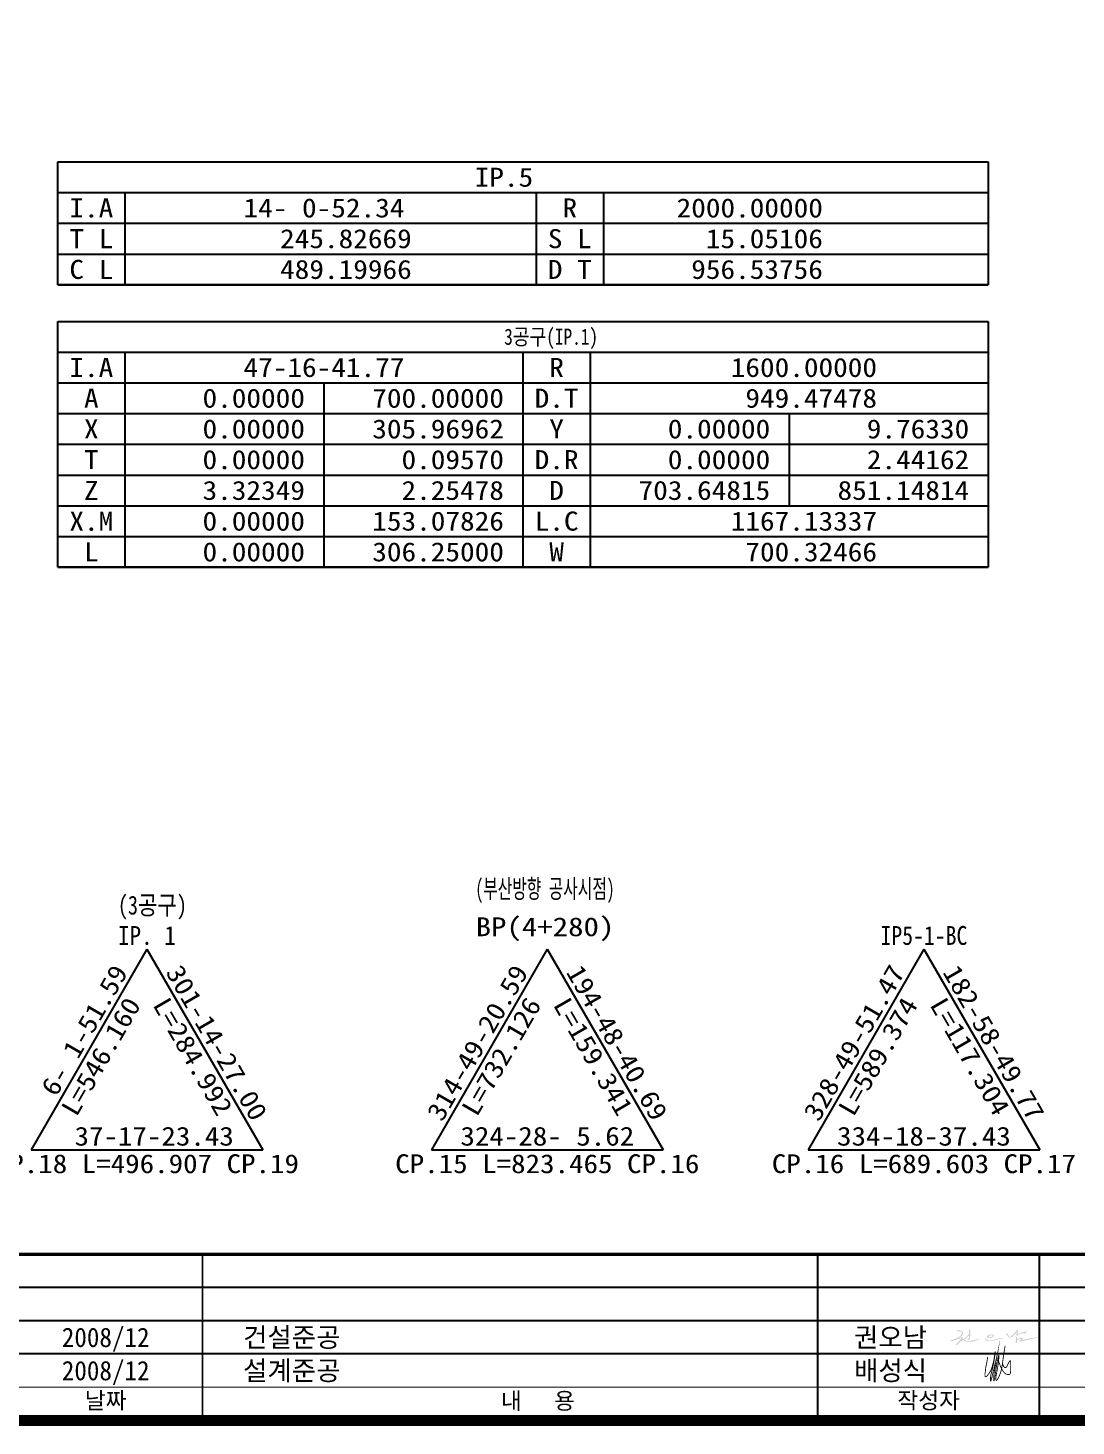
# Model space of a CAD drawing. Header units: millimetres. Extents: x 5421 to 6262, y 922 to 1516.
# Drawn here: x 5749.3 to 5938.4, y 940.7 to 1192.9 of the extents above; entities that cross this region are included whole.
import ezdxf
from ezdxf.enums import TextEntityAlignment as Align

# ---------------------------------------------------------------- set-up
doc = ezdxf.new("R2010")
doc.units = ezdxf.units.MM
for name, color, linetype in [('CA-ALGN-IPLN', 1, 'Continuous'), ('CA-ALGN-TEXT', 3, 'Continuous'), ('CA-TABL-LIN1', 4, 'Continuous'), ('CA-TABL-LIN2', 1, 'Continuous'), ('CA-TABL-TEX1', 6, 'Continuous'), ('CA-TABL-TEX2', 3, 'Continuous'), ('CA-TEXT', 3, 'Continuous'), ('CX-BORD', 3, 'Continuous'), ('CX-BORD-LIN1', 4, 'Continuous'), ('CX-BORD-LIN2', 3, 'Continuous'), ('CX-BORD-TEX2', 7, 'Continuous'), ('CX-BORD-TEX3', 6, 'Continuous')]:
    doc.layers.add(name, color=color, linetype=linetype)
doc.styles.add('RP2', font='DotumChe.ttf')
doc.styles.add('SEKO', font='DotumChe.ttf')
doc.styles.add('TB_TEXT', font='DotumChe.ttf')
doc.styles.add('TB_WBTXT', font='H2GTRE.TTF')
doc.styles.add('TB_WMTXT', font='DotumChe.ttf')

# ---------------------------------------------------------------- blocks, each defined once
blk = doc.blocks.new('CXBLKA1-KHCA')
at = {"layer": 'CX-BORD-TEX3'}
h = blk.add_hatch(color=256, dxfattribs=at)
h.paths.add_polyline_path([(481.9304143462973, 15.08593314524701), (481.6814522761285, 15.10255498501148), (481.7485710494757, 14.96001233352525), (481.715011695484, 14.16345051067444), (481.6562828096573, 14.07540944844335), (481.8744186432863, 13.97059869987578), (481.970901859547, 14.1382959310182), (481.9373424401916, 14.51561469273011), (482.1261138962709, 14.54915413227174), (482.5707754510497, 14.75039080295578), (482.751157084972, 14.72523622329957), (482.512046565223, 14.47369035986876), (482.3400548188214, 14.39403419095741), (482.3526396174206, 14.28083854907011), (482.7679367292861, 14.29341583889822), (484.638871384311, 14.73362108318498), (486.142114677597, 15.00208454639296), (486.020461994865, 15.03562398593458), (484.5480448073916, 14.87631161467756), (482.9623648247068, 14.53253229250727), (482.8239324322971, 14.45706855353863), (482.7316441924785, 14.49899285296566), (482.9875343565416, 14.68345980387889), (483.016898799455, 14.84277217513593), (482.7526188132348, 14.89308133444836), (482.4715591173369, 14.88050404462025), (481.9723635878099, 14.64572793439457), (481.9304143462973, 14.68345980387889)])
h.paths.add_polyline_path([(480.1819056264905, 15.71174835961437), (480.2436726821236, 15.63389486904409), (480.4421925447156, 15.21877673395167), (480.5826835666309, 15.0875261569546), (480.7323370095527, 15.07836913140184), (481.2484886653645, 15.50874896460408), (481.8348858974977, 16.13753087323408), (481.8729293969088, 16.19041842059308), (481.8584012703579, 16.40029097605236), (482.1124066069746, 16.34435909993497), (482.0200210406173, 15.58914122354933), (482.1076688504272, 15.56073177920885), (482.6430312877441, 15.81878429605055), (483.495820995286, 16.04605988420859), (483.7311104842796, 16.03166794655213), (483.6695201720717, 15.88962069141547), (483.4302652639253, 15.7570432399142), (482.7527712413665, 15.7215314428472), (482.0894903577227, 15.43506948166506), (481.9947359457737, 15.31669676905117), (481.8028582762835, 15.32853405702973), (481.8431289128005, 15.52976765175616), (481.8691863450388, 15.9203975866648), (481.5659722790927, 15.567646899732), (481.2247601415019, 15.22877085462518), (480.7586047167909, 14.94091080383289), (480.4857332614212, 14.96363658059932), (480.1067450926503, 15.44466586764365), (479.943780202956, 15.61132168652341), (479.9902311727214, 15.70430912265904)])
h.paths.add_polyline_path([(476.2971857959414, 14.77608838943615), (476.2826139410801, 14.77608838943615), (476.3608786620565, 14.72631310937793), (476.4177985423204, 14.65876090059768), (476.609902958461, 14.44899359638414), (477.0118993431996, 14.40988443343798), (477.6664775086886, 14.5414334117592), (479.0396686886228, 14.86497286587485), (479.5021423726076, 14.93608041359147), (479.6195395521178, 14.90763740119168), (479.1855257429012, 14.78675453998251), (477.9653066513012, 14.49165813170098), (477.1613139471877, 14.31744458462861), (476.6241329612088, 14.30677843408223), (476.2541540009482, 14.52365651647146), (476.1901191519922, 14.71209158646087), (476.207906639086, 14.82230833055799)])
h.paths.add_polyline_path([(476.8769095257638, 15.45580581596756), (476.7381674401775, 15.36336596715819), (476.5282755369431, 15.13582176765692), (476.5709654144591, 14.94027595292613), (476.8235471952096, 14.83716995357038), (477.2789059105025, 14.87627911651653), (477.7911845060591, 15.22470621066129), (477.7698395346194, 15.39891975773365), (477.6204249306313, 15.45580581596756), (477.1223763378222, 15.47713808362598), (477.0298816140981, 15.55180103714762)])
h.paths.add_polyline_path([(476.9267144373356, 15.28514764126588), (476.8875820441656, 15.22115083829059), (476.7559548619077, 15.02204965118912), (476.8306621639018, 14.94383132529681), (477.1899686711243, 15.0007173835307), (477.5777350531151, 15.23892773357833), (477.602637508901, 15.32781221001703), (477.1152613691302, 15.34558907187045)], flags=16)
h.paths.add_polyline_path([(471.5430908744315, 16.27029826511883), (471.1010370041781, 16.24005234033773), (471.0916267240486, 16.18832653536644), (471.1298824593703, 16.10615543675173), (471.5896546619304, 16.11586319245704), (472.0008593529878, 15.88449557762534), (471.9846702042748, 15.61429704027546), (471.7225866342248, 15.26786610889338), (471.0803006340821, 14.84545133422909), (470.1106559388622, 14.48101508427114), (469.857885322403, 14.47687374197251), (469.9656235782961, 14.33606883937395), (470.1852440174804, 14.32364487934669), (471.2626269685936, 14.67979847814169), (471.8966254407584, 14.85373398539203), (471.8386124834593, 14.67151586041306), (470.8772553815807, 13.69416402621457), (470.8772553815807, 13.60719630602374), (471.0595817160922, 13.59477234599646), (471.7681682015117, 14.32778618821101), (471.9919323720031, 14.31536222818375), (472.0789517752699, 14.48101508427114), (472.2198403391652, 14.50586300432567), (472.4187417949958, 14.33606883937395), (472.8465798464226, 14.23615347736984), (473.8465147305376, 14.22521179457559), (475.1610993854781, 14.58268039869048), (475.1683981568743, 14.63374162964272), (474.8253548554288, 14.62279994684847), (473.7998741406994, 14.40761327337658), (472.9313175339001, 14.33102142694821), (472.3766091429611, 14.53891360064484), (472.4605452754734, 14.67386117780072), (472.8546802381479, 14.89634228417923), (473.2999066659601, 15.34495174682384), (473.2962572802618, 15.11882339055773), (473.2086717620514, 14.71398072595872), (472.9349669195984, 14.52067745150965), (473.1721777743425, 14.48055790335165), (473.4020897923268, 14.70668625961778), (473.4969741472973, 15.29753773232492), (473.5240607308792, 16.32449172366211), (473.3785396459819, 16.40522765400354), (473.2434109960627, 16.3894720306543), (473.2749410034832, 15.6129433848793), (473.2591759997728, 15.55667318685725), (472.8550569944733, 15.10641791971054), (472.3001717947452, 14.73191265619773), (472.1740615042533, 14.72471063575721), (472.0983953168853, 14.63828635703668), (472.0515543873286, 14.69230154377488), (472.1452363118057, 14.86875111143619), (472.1272205746965, 15.00919057689492), (471.8677937119416, 15.01639263076976), (471.2084171323981, 14.78232683271566), (471.8029369799121, 15.13522600147261), (472.1920772413625, 15.56014544150336), (472.195261172204, 15.87778795050474), (471.9718657836676, 16.07224260270165)])
at = {"layer": 'CX-BORD-LIN1', "const_width": 2}
blk.add_lwpolyline([(796, -2.273736754432321e-12), (0, 0), (0, 553.9999999999997), (795.9999999999998, 553.9999999999997)], close=True, dxfattribs=at)
at = {"layer": 'CX-BORD-LIN1'}
for points, const_width in [([(796, 30.00000000000098), (0, 29.99999999999869)], 0.6), ([(335, 3.77567335035911e-13), (335, 29.99999999999958)], 0.3), ([(566, 6.000000000000252), (270, 5.9999999999993)], 0.2)]:
    blk.add_lwpolyline(points, dxfattribs=dict(at, const_width=const_width))
for points in [[(446, 3.907985046680551e-13), (446, 29.99999999999992)], [(486, 3.020479916529539e-13), (486, 30.00000000000005)]]:
    blk.add_lwpolyline(points, dxfattribs=at)
at = {"layer": 'CX-BORD-LIN2'}
for points in [[(566, 24.00000000000025), (270, 23.9999999999993)], [(566, 18.00000000000136), (270, 18.00000000000041)], [(566, 12.00000000000136), (270, 12.00000000000041)]]:
    blk.add_lwpolyline(points, dxfattribs=at)
at = {"layer": 'CX-BORD-TEX3', "const_width": 0.15}
for points in [[(476.6461998415593, 11.4774332657002), (476.5858257119594, 11.08808961318977), (476.5307015066478, 10.75537115161245), (476.4808272256791, 10.47293760726137), (476.4362028690098, 10.23444870652787), (476.3968284366615, 10.03356417569415), (476.3627039286125, 9.863943741151559), (476.3338293448737, 9.719247129182293), (476.3102046854669, 9.5931340661013), (476.2916841191377, 9.480084141596706), (476.2775384897227, 9.377856398347319), (476.2668928098697, 9.285029742339646), (476.2588720921608, 9.20018307956019), (476.2526013492329, 9.121895316028201), (476.2472055936792, 9.048745357708356), (476.2418098381472, 8.979312110608987), (476.2355390952193, 8.912174480716601), (476.2277371243595, 8.84616644208694), (476.2186226724275, 8.781142241118175), (476.2086332331105, 8.717211192223147), (476.1982063000955, 8.654482609869262), (476.1877793670915, 8.593065808513018), (476.1777899277636, 8.533070102578165), (476.1686754758316, 8.474604806543027), (476.1608735049826, 8.417779234820443), (476.1547668221915, 8.36270270189965), (476.150519487584, 8.309484522182572), (476.1482408745956, 8.258234010147532), (476.1480403566507, 8.209060480251026), (476.1500273071738, 8.162073246916805), (476.1543110995894, 8.11738162459045), (476.1610011073112, 8.075094927739372), (476.1702067037745, 8.035322470809149), (476.182037262382, 7.998319321934503), (476.19660215658, 7.964923564126764), (476.2140107597711, 7.936119034053661), (476.2343724453799, 7.912889568437492), (476.2577965868527, 7.896219003945987), (476.284392557603, 7.887091177279615), (476.3142697310445, 7.886489925138847), (476.3475374805907, 7.895399084213238), (476.3842687221527, 7.914529203157542), (476.4243905414019, 7.943497678552774), (476.4677935665291, 7.981648618977886), (476.5143684256595, 8.028326132957261), (476.5640057469841, 8.082874329058939), (476.6165961586498, 8.144637315850957), (476.6720302888148, 8.2129592018577), (476.7301987656151, 8.287184095647206), (476.7908463852232, 8.366674325327438), (476.8531346156719, 8.450865097209714), (476.9160790929868, 8.539209837134365), (476.9786954532042, 8.631161970985374), (477.0399993323385, 8.726174924592158), (477.0990063664262, 8.823702123827786), (477.1547321914818, 8.923196994543503), (477.2061924435525, 9.02411296259055), (477.2527126510699, 9.126085645388628), (477.2948579121453, 9.229479426456635), (477.3335032173613, 9.334840880936497), (477.3695235572573, 9.442716583882827), (477.4037939223613, 9.55365311040481), (477.4371893032671, 9.668197035600713), (477.4705846905031, 9.786894934546979), (477.5048550745973, 9.910293382363704), (477.5406202404279, 10.0387567622642), (477.5774791499875, 10.17192069007473), (477.6147755595644, 10.30923858974751), (477.6518532254572, 10.45016388523476), (477.6880559039541, 10.59415000049961), (477.7227273513868, 10.74065035947245), (477.7552113240104, 10.88911838611642), (477.7848515781566, 11.03900750439465), (477.8111923888114, 11.18957072764209), (477.83458010596, 11.33925942674654), (477.8555615983182, 11.48632456196759), (477.8746837345693, 11.62901709356487), (477.8924933834073, 11.76558798183072), (477.9095374135372, 11.89428818703567), (477.9263626936422, 12.0133686694175), (477.943516092449, 12.12108038927948), (477.9613075026259, 12.21563786840164), (477.9790989127919, 12.29510987473299), (477.9960153355946, 12.35752873772111), (478.0111817836164, 12.40092678686818), (478.0237232694831, 12.42333635161089), (478.0327648057987, 12.42278976145138), (478.0374314051892, 12.39731934583727), (478.0368480802586, 12.3449574342489), (478.0303950480279, 12.26464731480559), (478.0184733430556, 12.15897611020449), (478.0017392042951, 12.03144190183633), (477.980848870689, 11.88554277106999), (477.9564585812345, 11.72477679924162), (477.9292245748525, 11.55264206772011), (477.8998030905182, 11.37263665790709), (477.8688503671742, 11.18825865113871), (477.8369315000614, 11.002587087682), (477.8042470094929, 10.81702484345118), (477.7709062720583, 10.63255575319312), (477.7370186643252, 10.450163651742), (477.702693562916, 10.27083237386654), (477.6680403444093, 10.09554575433543), (477.6331683853618, 9.92528762796104), (477.5981870623959, 9.761041829533895), (477.5632239802085, 9.603610002145103), (477.5284796559476, 9.453065022088083), (477.494172834869, 9.309297573956826), (477.460522262239, 9.172198342345325), (477.4277466833132, 9.04165801189123), (477.3960648433908, 8.917567267166703), (477.3656954876947, 8.799816792776653), (477.336857361513, 8.688297273315072), (477.3097509814702, 8.582844736011282), (477.2845039496001, 8.483076578526777), (477.26122563936, 8.388555541212952), (477.2400254241634, 8.298844364344802), (477.2210126774348, 8.213505788230066), (477.2042967725879, 8.132102553165566), (477.189987083058, 8.054197399469956), (477.1781929822478, 7.979353067440059), (477.1689509279872, 7.907186954781025), (477.1620057156083, 7.837535088689435), (477.1570292248484, 7.770288153781109), (477.153693335456, 7.705336834650041), (477.1516699271137, 7.642571815901135), (477.150630879592, 7.581883782117472), (477.1502480726062, 7.523163417925787), (477.150193385894, 7.466301407898243), (477.1502298437022, 7.411315970821704), (477.1504850483593, 7.358735462058064), (477.1511777467144, 7.309215771162087), (477.1525266855947, 7.263412787666709), (477.1547506118709, 7.221982401126695), (477.1580682723702, 7.18558050107498), (477.1626984139416, 7.154862977055416), (477.1688597834777, 7.130485718622765), (477.1767711277512, 7.113341464854273), (477.1866511936546, 7.105270353069898), (477.1987187280151, 7.108349370188478), (477.2131924776818, 7.124655503063366), (477.2302911895144, 7.156265738580657), (477.2502336103512, 7.205257063615534), (477.2732384870301, 7.27370646505409), (477.2995245663892, 7.36369092980425), (477.3291647643505, 7.476230732358488), (477.3616486728874, 7.608119297820338), (477.3963200530575, 7.755093338932454), (477.4325226658962, 7.912889568437492), (477.46960027245, 8.077244699089022), (477.5068966337763, 8.243895443596955), (477.5437555108779, 8.408578514714861), (477.5795206648449, 8.567030625218138), (477.6137181449462, 8.716081638460707), (477.6466031534487, 8.85693402052533), (477.6786131809072, 8.991883388149688), (477.7101857178327, 9.123225358049638), (477.7417582547691, 9.25325554698469), (477.7737682822167, 9.384269571627044), (477.806653290741, 9.518563048768954), (477.8408507708205, 9.658431595093532), (477.8766523825957, 9.80546027931672), (477.9137664643654, 9.95839197798017), (477.9517555240359, 10.11525901961471), (477.9901820694699, 10.27409373271843), (478.0286086085848, 10.43292844583306), (478.0665976492651, 10.5897954874676), (478.1037116993843, 10.74272718614196), (478.1395132668381, 10.88975587036515), (478.1736377748871, 11.02931469084109), (478.2060123081442, 11.16144008697705), (478.236636866653, 11.28656932039706), (478.26551145037, 11.40513965265967), (478.2926360593278, 11.51758834541073), (478.3180106935156, 11.6243526602197), (478.3416353529224, 11.72586985867787), (478.36351003757, 11.82257720242018), (478.3835253740122, 11.91416496665664), (478.4011344951591, 11.99733548131229), (478.4156811604312, 12.06804408988722), (478.426509129336, 12.12224613594702), (478.4329621613047, 12.15589696302453), (478.4343840158122, 12.1649519146635), (478.4301184522897, 12.14536633439678), (478.4195092302448, 12.09309556575721), (478.4022464582863, 12.00584399250914), (478.3794056417223, 11.88831215922295), (478.3524086351149, 11.74694965067869), (478.3226772928952, 11.58820605165641), (478.2916334696033, 11.41853094693619), (478.2606990197578, 11.24437392130898), (478.2312957978115, 11.07218455954393), (478.2048456583047, 10.90841244643201), (478.1823694198224, 10.75803141455657), (478.1632837574884, 10.62011228780142), (478.1466043104497, 10.49225013783183), (478.1313467178966, 10.37204003633491), (478.1165266190524, 10.25707705497592), (478.1011596530857, 10.14495626544198), (478.0842614592088, 10.03327273940926), (478.0648476765905, 9.919621548575776), (478.0422438355286, 9.802180777508), (478.017015030729, 9.681460562540849), (477.9900362479943, 9.558554052899524), (477.9621824731271, 9.43455439783105), (477.9343286919188, 9.31055474657154), (477.9073498902048, 9.18764824836802), (477.882121053744, 9.066928052434776), (477.8595171683824, 8.949487307997003), (477.8401944738484, 8.836255191869384), (477.8239342256616, 8.727504990951672), (477.8102989332997, 8.623346019678536), (477.7988511062408, 8.523887592495555), (477.7891532539629, 8.429239023870139), (477.7807678859112, 8.339509628247868), (477.7732575115965, 8.254808720052495), (477.766184640453, 8.175245613762343), (477.7592029257044, 8.1008385282625), (477.7523305954578, 8.03124130037071), (477.7456770215335, 7.966016671333307), (477.7393515758172, 7.904727382396629), (477.7334636301071, 7.846936174817927), (477.728122556267, 7.792205789865363), (477.723437726117, 7.740098968807104), (477.719518511532, 7.69017845287857), (477.7164560556898, 7.642025201927424), (477.7142685872109, 7.595293050239377), (477.7129561061279, 7.549654050625065), (477.7125186124517, 7.504780255971525), (477.7129561061279, 7.460343719100308), (477.7142685872109, 7.416016492876622), (477.7164560556898, 7.371470630122019), (477.719518511532, 7.326378183734448), (477.7234924128293, 7.280976001479246), (477.7285600499649, 7.237760111049681), (477.7349401713159, 7.199791335050065), (477.7428515253573, 7.170130496106538), (477.752512860488, 7.151838416834323), (477.7641429251503, 7.147975919870476), (477.7779604677758, 7.16160382783022), (477.794184236785, 7.195782963350609), (477.8129236063992, 7.252663190058627), (477.8338504539875, 7.330750535770164), (477.856527282654, 7.427640069291044), (477.8805165955687, 7.540926859448916), (477.9053808958902, 7.668205975093258), (477.9306826867119, 7.80707248499715), (477.9559844712253, 7.955121458031897), (477.9808487525456, 8.109947962959666), (478.0049838658501, 8.269584328835151), (478.0286814743572, 8.433811925326552), (478.052379073391, 8.602849382263628), (478.0765141581992, 8.776915329497967), (478.1015242240733, 8.956228396870245), (478.127846766261, 9.141007214242961), (478.1559192800646, 9.331470411445878), (478.1861792607428, 9.52783661835241), (478.2189183723544, 9.729905423996058), (478.2538449540057, 9.935800254356252), (478.2905215136029, 10.14322549461616), (478.3285105590198, 10.3498855299153), (478.3673745981519, 10.55348474545866), (478.4066761388835, 10.75172752639668), (478.4459776891213, 10.94231825792343), (478.4848417567387, 11.12296132521118), (478.522739704063, 11.2908145381702), (478.5587783110946, 11.44084940571742), (478.591973212287, 11.56749086148596), (478.6213400420943, 11.66516383917445), (478.6458944349483, 11.72829327241601), (478.664652025303, 11.75130409486559), (478.6766284475793, 11.72862124019997), (478.6808393362312, 11.65466964203046), (478.6766102186643, 11.52629738366562), (478.6645061940485, 11.350045146843), (478.6454022545381, 11.1348767629101), (478.6201733922549, 10.88975606324715), (478.5896945992986, 10.62364687917983), (478.5548408678565, 10.34551304208838), (478.5164871900392, 10.06431838333123), (478.4755085579686, 9.789026734255856), (478.4327981916335, 9.527016858487002), (478.3893222224156, 9.279327248670995), (478.3460650095417, 9.04541132972048), (478.304010912228, 8.824722526504445), (478.2641442897016, 8.61671426397919), (478.2274495012111, 8.420839967013706), (478.1949109059619, 8.236553060542462), (478.1675128631809, 8.063306969456278), (478.1461121300395, 7.900992378829358), (478.1310550554313, 7.751249014414896), (478.1225603862381, 7.616153862149474), (478.1208468692762, 7.497783907969676), (478.1261332513945, 7.398216137790257), (478.1386382794421, 7.319527537558713), (478.158580700268, 7.263795093200713), (478.1861792607428, 7.233095790641926), (478.2214886477864, 7.228868944701787), (478.263907308939, 7.250003185807543), (478.3126696318118, 7.294749473280206), (478.367010003994, 7.361358766429873), (478.4261628131403, 7.448082024577559), (478.48936244684, 7.553170207044275), (478.5558432927478, 7.674874273140119), (478.6248397384529, 7.811445182186105), (478.6955497129943, 7.961388961823502), (478.7670253110023, 8.124231912909124), (478.8382821684804, 8.299755404674613), (478.908335921476, 8.487740806307954), (478.9762022060036, 8.687969486997133), (479.0408966580885, 8.900222815984705), (479.1014349137672, 9.124282162415), (479.1568326090651, 9.359928895530572), (479.2064335014597, 9.606516234286062), (479.2508938342485, 9.86168479668089), (479.2911979722244, 10.12264705052479), (479.328330280126, 10.38661546356201), (479.3632751227246, 10.65080250360228), (479.3970168647916, 10.91242063841167), (479.4305398710981, 11.1686823357781), (479.4648285064045, 11.41680006346763), (479.500666615671, 11.65538916579357), (479.5380359647438, 11.88867649312709), (479.5767177996145, 12.12229177237572), (479.6164933663727, 12.36186473042511), (479.6571439109989, 12.61302509419369), (479.6984506795611, 12.88140259055621), (479.7401949180835, 13.17262694643108), (479.7821578725684, 13.49232788870398)], [(478.4381756278176, 11.2535563019523), (478.5788027744034, 10.80631209767711), (478.7074534662656, 10.42509418727099), (478.8252761354283, 10.10246914450585), (478.9334192139263, 9.831003543131771), (479.0330311337507, 9.603263956942499), (479.1252603269363, 9.411816959677196), (479.2112552254962, 9.249229125107775), (479.2921642614542, 9.108067027049799), (479.3691176358457, 8.98200860972105), (479.4431726255766, 8.869177299592081), (479.5153682766299, 8.768807893633891), (479.5867436349122, 8.680135188784732), (479.6583377463735, 8.602393982015599), (479.7311896569313, 8.534819070297488), (479.8063384125576, 8.47664525059048), (479.8848230591807, 8.427107319821914), (479.9672178056803, 8.385531170370484), (480.0522375127525, 8.35160707604922), (480.1381322040447, 8.325116406046106), (480.2231519031934, 8.305840529592786), (480.3055466338678, 8.293560815855415), (480.3835664196936, 8.288058634076549), (480.4554612843399, 8.289115353400518), (480.5194812514214, 8.296512343080792), (480.5743138388402, 8.310231383217285), (480.6203965412983, 8.331055897677686), (480.6586043478178, 8.359969721252526), (480.6898122473226, 8.397956688732336), (480.7148952288021, 8.446000634896734), (480.7347282812239, 8.505085394547166), (480.7501863935445, 8.576194802463249), (480.7621445547425, 8.660312693446429), (480.771386609003, 8.757839889189597), (480.7783318213819, 8.866845159060574), (480.7833083121418, 8.984814259340453), (480.7866442015343, 9.109232946310328), (480.7886676098765, 9.237586976229466), (480.7897066573983, 9.367362105400787), (480.7900894643731, 9.496044090105386), (480.7901441510744, 9.6211186865807), (480.7901441510744, 9.740527129761574), (480.7901441510744, 9.854032568968648), (480.7901441510744, 9.961853632154487), (480.7901441510744, 10.064208947228), (480.7901441510744, 10.16131714216357), (480.7901441510744, 10.25339684490285), (480.7901441510744, 10.34066668337658), (480.7901441510744, 10.42334528553732), (480.7899983195798, 10.5013415539583), (480.7889774991177, 10.57332548967355), (480.7862067007204, 10.6376573683487), (480.7808109354205, 10.6926974656821), (480.7719152142395, 10.73680605730664), (480.7586445482316, 10.76834341889884), (480.7401239484075, 10.78566982613523), (480.7154784258214, 10.78714555468144), (480.6841975703405, 10.77173211284065), (480.6472292873673, 10.74079593947721), (480.6058860611279, 10.69630470603846), (480.5614803758813, 10.64022608402632), (480.5153247158646, 10.5745277449318), (480.4687315653041, 10.50117736021315), (480.4230134084696, 10.42214260137229), (480.3794827295765, 10.33939113987839), (480.3391056629312, 10.25478133166365), (480.301462942954, 10.16973427041415), (480.265788954091, 10.08556173425717), (480.2313180807882, 10.00357550135271), (480.1972847075135, 9.92508734979532), (480.162923218702, 9.851409057734088), (480.1274679988323, 9.783852403329035), (480.0901534323507, 9.723729164674694), (480.0504144215279, 9.672141600007706), (480.0084879398469, 9.629353887882132), (479.9648114786701, 9.59542068695049), (479.9198225292944, 9.570396655876209), (479.8739585830167, 9.554336453311805), (479.8276571311994, 9.54729473789888), (479.7813556651286, 9.549326168289952), (479.7354916761556, 9.560485403137534), (479.6901927657796, 9.581555867106033), (479.6443469764176, 9.616236048809185), (479.5965324607, 9.668953202927185), (479.5453273712242, 9.744134584107485), (479.4893098606312, 9.846207446986625), (479.4270580815187, 9.979599046212059), (479.3571501865276, 10.14873663643124), (479.2781643282665, 10.35804747231344)]]:
    blk.add_lwpolyline(points, dxfattribs=at)
at = {"layer": 'CX-BORD-LIN1', "style": 'TB_TEXT'}
for tag, height, p in [('TR_RNUM4', 3, (285.1051166181959, 26.63656332936284)), ('TR_RDAT4', 3.5, (317.5, 26.99999999999994)), ('TR_DGN4', 3.5, (459.1184542177598, 26.99999999999993)), ('TR_CHK4', 3.5, (499.1184542177598, 26.99999999999993)), ('TR_APP4', 3.5, (539.1184542177598, 27.00000000000015)), ('TR_RDAT3', 3.5, (317.5, 21.00000000000105)), ('TR_DGN3', 3.5, (459.1184542177598, 21.00000000000103)), ('TR_CHK3', 3.5, (499.1184542177598, 21.00000000000103)), ('TR_APP3', 3.5, (539.1184542177598, 21.00000000000126)), ('TR_RNUM3', 3, (285.1051166181959, 20.63656332936395)), ('TR_RNUM2', 3, (285.1051166181959, 14.63656332936395)), ('TR_RDAT2', 3.5, (317.5, 15.00000000000105)), ('TR_DGN2', 3.5, (459.1184542177598, 15.00000000000103)), ('TR_CHK2', 3.5, (499.1184542177598, 15.00000000000103)), ('TR_APP2', 3.5, (539.1184542177598, 15.00000000000126)), ('TR_RNUM1', 3, (285.1051166181959, 8.636563329362843)), ('TR_RDAT1', 3.5, (317.5, 8.999999999999943)), ('TR_DGN1', 3.5, (459.1184542177598, 8.999999999999929)), ('TR_CHK1', 3.5, (499.1184542177598, 8.999999999999929)), ('TR_APP1', 3.5, (539.1184542177598, 9.000000000000156))]:
    blk.add_attdef(tag, text='', height=height, dxfattribs=at).set_placement(p, align=Align.MIDDLE_CENTER)
for tag, p in [('TR_RCON4', (342.3033138082337, 26.99999999999994)), ('TR_RCON3', (342.3033138082337, 21.00000000000105)), ('TR_RCON2', (342.3033138082337, 15.00000000000105)), ('TR_RCON1', (342.3033138082337, 8.999999999999943))]:
    blk.add_attdef(tag, text='', height=3.5, dxfattribs=at).set_placement(p, align=Align.MIDDLE_LEFT)
at = {"layer": 'CX-BORD-LIN2', "style": 'TB_TEXT'}
blk.add_attdef('TD_VERSION', text='', height=3, rotation=90, dxfattribs=at).set_placement((800.499999405456, 48.01489921212271), align=Align.MIDDLE_CENTER)
at = {"layer": 'CX-BORD-TEX2', "style": 'TB_WMTXT'}
for tag, height, p in [('TB_CNAME', 5, (15.34476638720093, 531.8324131479245)), ('TB_CSCOP', 4, (16.63456755316179, 523.8324131479245))]:
    blk.add_attdef(tag, text='', height=height, dxfattribs=at).set_placement(p, align=Align.BOTTOM_LEFT)
at = {"layer": 'CX-BORD-TEX2', "style": 'TB_WBTXT'}
for tag, height, p in [('TB_MTITIL', 10, (397.9999999999999, 533.3264135606181)), ('TB_STITL', 7, (397.9999999999999, 518.3264135606181))]:
    blk.add_attdef(tag, text='', height=height, dxfattribs=at).set_placement(p, align=Align.MIDDLE_CENTER)
at = {"layer": 'CX-BORD-TEX3', "style": 'TB_TEXT'}
for s, p in [('날짜', (317.5, 3.662000000000262)), ('내   용', (395.5, 3.584115170363834)), ('작성자', (466, 3.662000000000319))]:
    blk.add_text(s, height=3, dxfattribs=at).set_placement(p, align=Align.MIDDLE)
for tag, height, p in [('TD_DCOMP', 4.5, (217.5000000000001, 24.99999999999931)), ('TD_CSECT', 4.5, (611, 24.99999999999896)), ('TD_CDIST', 4.5, (656, 24.99999999999902)), ('TD_DNAME_TOP', 4.5, (755, 24.99999999999912)), ('TD_DNAME_MAIN', 4.5, (755, 19.00715491911868)), ('TD_CCOMP', 4.5, (217.5000000000001, 14.99999999999931)), ('TD_HSCAL', 4.5, (626.6991483434027, 15.23515171695612)), ('TD_VSCAL', 4.5, (655.7793615572629, 15.23515171695612)), ('TD_DNAME_BOT', 3, (755, 13.65422715006187)), ('TD_CNAME', 5, (65, 5.752181573154171)), ('TD_FIELD', 4.5, (182.5, 5.52709622435755)), ('TD_CSTEP', 4.5, (253.2440000000001, 5.527096224357066)), ('TD_DWGCODE', 4.5, (641, 5.385823260720159)), ('TD_DWGNO', 4.5, (755, 5.385823260720144))]:
    blk.add_attdef(tag, text='', height=height, dxfattribs=at).set_placement(p, align=Align.MIDDLE_CENTER)

msp = doc.modelspace()

# ---------------------------------------------------------------- linework, layer by layer
at = {"layer": 'CA-ALGN-IPLN', "linetype": 'Continuous'}
for p, q in [((5770.79621702332, 1026.733041627614), (5749.887417023316, 990.5179389060258)), ((5770.79621702332, 1026.733041627614), (5791.705017023296, 990.5179389060258)), ((5843.042994801724, 1026.733041627584), (5822.13419480172, 990.5179389060258)), ((5843.042994801724, 1026.733041627584), (5863.951794801758, 990.5179389060258)), ((5910.996594801732, 1026.733041627584), (5890.087794801728, 990.5179389060258)), ((5910.996594801732, 1026.733041627584), (5931.905394801708, 990.5179389060258)), ((5749.887417023316, 990.5179389060258), (5791.705017023296, 990.5179389060258)), ((5822.13419480172, 990.5179389060258), (5863.951794801758, 990.5179389060258)), ((5890.087794801728, 990.5179389060258), (5931.905394801708, 990.5179389060258))]:
    msp.add_line(p, q, dxfattribs=at)
at = {"layer": 'CA-TABL-LIN1', "linetype": 'Continuous'}
for p, q in [((5754.696472151625, 1146.599153689623), (5754.696472151625, 1168.775153689629)), ((5754.696472151625, 1168.775153689629), (5922.600472151606, 1168.775153689629)), ((5922.600472151606, 1168.775153689629), (5922.600472151606, 1146.599153689623)), ((5754.696472151625, 1163.231153689635), (5922.600472151606, 1163.231153689635)), ((5766.840472151596, 1163.231153689635), (5766.840472151596, 1146.599153689623)), ((5841.024472151605, 1163.231153689635), (5841.024472151605, 1146.599153689623)), ((5853.168472151605, 1163.231153689635), (5853.168472151605, 1146.599153689623)), ((5754.696472151625, 1146.599153689623), (5922.600472151606, 1146.599153689623)), ((5922.600472151606, 1146.599153689623), (5754.696472151625, 1146.599153689623)), ((5754.696472151625, 1095.647153689632), (5754.696472151625, 1139.999153689646)), ((5754.696472151625, 1139.999153689646), (5922.600472151606, 1139.999153689646)), ((5922.600472151606, 1139.999153689646), (5922.600472151606, 1095.647153689632)), ((5754.696472151625, 1134.455153689622), (5922.600472151606, 1134.455153689622)), ((5766.840472151596, 1134.455153689622), (5766.840472151596, 1095.647153689632)), ((5838.648472151586, 1134.455153689622), (5838.648472151586, 1095.647153689632)), ((5850.792472151586, 1134.455153689622), (5850.792472151586, 1095.647153689632)), ((5754.696472151625, 1095.647153689632), (5922.600472151606, 1095.647153689632)), ((5922.600472151606, 1095.647153689632), (5754.696472151625, 1095.647153689632))]:
    msp.add_line(p, q, dxfattribs=at)
at = {"layer": 'CA-TABL-LIN2', "linetype": 'Continuous'}
for p, q in [((5754.696472151625, 1157.687153689641), (5922.600472151606, 1157.687153689641)), ((5754.696472151625, 1152.143153689646), (5922.600472151606, 1152.143153689646)), ((5754.696472151625, 1128.911153689657), (5922.600472151606, 1128.911153689657)), ((5802.744472151606, 1128.911153689657), (5802.744472151606, 1095.647153689632)), ((5754.696472151625, 1123.367153689634), (5922.600472151606, 1123.367153689634)), ((5886.696472151625, 1123.367153689634), (5886.696472151625, 1106.73515368965)), ((5754.696472151625, 1117.823153689639), (5922.600472151606, 1117.823153689639)), ((5754.696472151625, 1112.279153689616), (5922.600472151606, 1112.279153689616)), ((5754.696472151625, 1106.73515368965), (5922.600472151606, 1106.73515368965)), ((5754.696472151625, 1101.191153689627), (5922.600472151606, 1101.191153689627))]:
    msp.add_line(p, q, dxfattribs=at)

# ---------------------------------------------------------------- block references
at = {"layer": 'CX-BORD'}
ref = msp.add_blockref('CXBLKA1-KHCA', (5445.855745044067, 941.7144936269065), dxfattribs=at)
ref.add_attrib('TR_RDAT1', '2008/12', dxfattribs={"layer": 'CX-BORD-LIN1', "height": 3.499999999989849, "style": 'TB_TEXT'}).set_placement((5763.355745025535, 950.7144936268774), align=Align.MIDDLE_CENTER)
ref.add_attrib('TR_RCON1', '설계준공', dxfattribs={"layer": 'CX-BORD-LIN1', "height": 3.499999999989849, "style": 'TB_TEXT'}).set_placement((5788.159058832312, 950.7144936268774), align=Align.MIDDLE_LEFT)
ref.add_attrib('TR_DGN1', '배성식', dxfattribs={"layer": 'CX-BORD-LIN1', "height": 3.499999999989849, "style": 'TB_TEXT'}).set_placement((5904.974199235093, 950.7144936268774), align=Align.MIDDLE_CENTER)
ref.add_attrib('TR_RDAT2', '2008/12', dxfattribs={"layer": 'CX-BORD-LIN1', "height": 3.499999999989849, "style": 'TB_TEXT'}).set_placement((5763.355745025535, 956.7144936268646), align=Align.MIDDLE_CENTER)
ref.add_attrib('TR_RCON2', '건설준공', dxfattribs={"layer": 'CX-BORD-LIN1', "height": 3.499999999989849, "style": 'TB_TEXT'}).set_placement((5788.159058832312, 956.7144936268646), align=Align.MIDDLE_LEFT)
ref.add_attrib('TR_DGN2', '권오남', dxfattribs={"layer": 'CX-BORD-LIN1', "height": 3.499999999989849, "style": 'TB_TEXT'}).set_placement((5904.974199235093, 956.7144936268646), align=Align.MIDDLE_CENTER)

# ---------------------------------------------------------------- texts
at = {"layer": 'CA-ALGN-TEXT'}
for s, style, width, p, p2 in [('(부산방향 공사시점)', 'SEKO', 0.8407651454196272, (5830.109769552668, 1035.950084068453), (5855.139472845489, 1035.950084068453)), ('(3공구)', 'SEKO', 0.9989401427058783, (5765.569017023356, 1032.987527338836), (5778.013973151608, 1032.987527338836)), ('BP(4+280)', 'RP2', 0.899423178820997, (5830.109769552668, 1029.08244556563), (5855.139472845489, 1029.08244556563)), ('IP. 1', 'RP2', 0.9100758396522418, (5765.569017023356, 1027.517121627626), (5776.023417023343, 1027.517121627626)), ('IP5-1-BC', 'RP2', 0.6057692307685237, (5903.155794801785, 1027.517121627597), (5918.837394801767, 1027.517121627597))]:
    msp.add_text(s, height=3.397680000000001, dxfattribs=dict(at, style=style, width=width)).set_placement(p, p2, align=Align.FIT)
at = {"layer": 'CA-TABL-TEX1'}
for s, height, style, width, p, p2 in [('IP.5', 3.432, 'RP2', 1.15384615384272, (5829.936472151645, 1164.287153689646), (5840.496472151613, 1164.287153689646)), ('I.A', 3.432, 'RP2', 1.384615384612535, (5756.808472151619, 1158.743153689652), (5764.728472151603, 1158.743153689652)), ('R', 3.432, 'RP2', 0.8974358974307528, (5845.776472151641, 1158.743153689652), (5848.416472151626, 1158.743153689652)), ('T L', 3.432, 'RP2', 0.9143686502158251, (5756.808472151619, 1153.199153689628), (5764.728472151603, 1153.199153689628)), ('S L', 3.432, 'RP2', 0.8502024291480479, (5843.136472151627, 1153.199153689628), (5851.056472151611, 1153.199153689628)), ('C L', 3.432, 'RP2', 0.83554376657653, (5756.808472151619, 1147.655153689634), (5764.728472151603, 1147.655153689634)), ('D T', 3.432, 'RP2', 0.8502024291480479, (5843.136472151627, 1147.655153689634), (5851.056472151611, 1147.655153689634)), ('3공구(IP.1)', 2.9172, 'SEKO', 0.9229684357496752, (5835.265065541969, 1135.773233789242), (5852.189247672517, 1135.773233789242)), ('I.A', 3.432, 'RP2', 1.384615384612535, (5756.808472151619, 1129.967153689639), (5764.728472151603, 1129.967153689639)), ('R', 3.432, 'RP2', 0.8974358974406461, (5843.400472151623, 1129.967153689639), (5846.040472151637, 1129.967153689639)), ('A', 3.432, 'RP2', 0.950226244338444, (5759.448472151633, 1124.423153689616), (5762.088472151618, 1124.423153689616)), ('D.T', 3.432, 'RP2', 1.053511705683451, (5840.760472151638, 1124.423153689616), (5848.680472151622, 1124.423153689616)), ('X', 3.432, 'RP2', 0.950226244338444, (5759.448472151633, 1118.879153689621), (5762.088472151618, 1118.879153689621)), ('Y', 3.432, 'RP2', 0.9502262443489194, (5843.400472151623, 1118.879153689621), (5846.040472151637, 1118.879153689621)), ('T', 3.432, 'RP2', 1.076923076916903, (5759.448472151633, 1113.335153689656), (5762.088472151618, 1113.335153689656)), ('D.R', 3.432, 'RP2', 0.9890109890089538, (5840.760472151638, 1113.335153689656), (5848.680472151622, 1113.335153689656)), ('Z', 3.432, 'RP2', 0.9502262443384442, (5759.448472151633, 1107.791153689633), (5762.088472151618, 1107.791153689633)), ('D', 3.432, 'RP2', 0.8974358974406463, (5843.400472151623, 1107.791153689633), (5846.040472151637, 1107.791153689633)), ('X.M', 3.432, 'RP2', 0.9692307692287747, (5756.808472151619, 1102.247153689638), (5764.728472151603, 1102.247153689638)), ('L.C', 3.432, 'RP2', 1.076923076920861, (5840.760472151638, 1102.247153689638), (5848.680472151622, 1102.247153689638)), ('L', 3.432, 'RP2', 1.009615384609597, (5759.448472151633, 1096.703153689615), (5762.088472151618, 1096.703153689615)), ('W', 3.432, 'RP2', 0.7342657342696197, (5843.400472151623, 1096.703153689615), (5846.040472151637, 1096.703153689615))]:
    msp.add_text(s, height=height, dxfattribs=dict(at, style=style, width=width)).set_placement(p, p2, align=Align.FIT)
at = {"layer": 'CA-TABL-TEX2', "style": 'RP2'}
for s, width, p, p2 in [('14- 0-52.34', 0.8040375913681337, (5788.224472151616, 1158.743153689652), (5817.264472151624, 1158.743153689652)), ('14- 0-52.34', 0.8040375913681337, (5788.224472151616, 1158.743153689652), (5817.264472151624, 1158.743153689652)), ('  2000.00000', 0.8464897547865113, (5861.088472151618, 1158.743153689652), (5892.768472151611, 1158.743153689652)), ('   245.82669', 0.8464897547872886, (5786.904472151609, 1153.199153689628), (5818.584472151631, 1153.199153689628)), ('    15.05106', 0.8391608391606541, (5861.088472151618, 1153.199153689628), (5892.768472151611, 1153.199153689628)), ('   489.19966', 0.842809364549084, (5786.904472151609, 1147.655153689634), (5818.584472151631, 1147.655153689634)), ('   956.53756', 0.8428093645483098, (5861.088472151618, 1147.655153689634), (5892.768472151611, 1147.655153689634)), ('47-16-41.77', 0.8113804004217237, (5788.224472151616, 1129.967153689639), (5817.264472151624, 1129.967153689639)), ('47-16-41.77', 0.8113804004217237, (5788.224472151616, 1129.967153689639), (5817.264472151624, 1129.967153689639)), ('  1600.00000', 0.846489754787289, (5870.856472151629, 1129.967153689639), (5902.536472151651, 1129.967153689639)), ('     0.00000', 0.8355437665780653, (5767.632472151641, 1124.423153689616), (5799.312472151634, 1124.423153689616)), ('   700.00000', 0.8428093645483091, (5803.536472151651, 1124.423153689616), (5835.216472151644, 1124.423153689616)), ('   949.47478', 0.8428093645490838, (5870.856472151629, 1124.423153689616), (5902.536472151651, 1124.423153689616)), ('     0.00000', 0.8355437665780653, (5767.632472151641, 1118.879153689621), (5799.312472151634, 1118.879153689621)), ('   305.96962', 0.8428093645483092, (5803.536472151651, 1118.879153689621), (5835.216472151644, 1118.879153689621)), ('     0.00000', 0.8355437665780648, (5851.584472151631, 1118.879153689621), (5883.264472151624, 1118.879153689621)), ('     9.76330', 0.8355437665780653, (5887.488472151612, 1118.879153689621), (5919.168472151605, 1118.879153689621)), ('     0.00000', 0.8355437665780653, (5767.632472151641, 1113.335153689656), (5799.312472151634, 1113.335153689656)), ('     0.09570', 0.8355437665780652, (5803.536472151651, 1113.335153689656), (5835.216472151644, 1113.335153689656)), ('     0.00000', 0.8355437665780648, (5851.584472151631, 1113.335153689656), (5883.264472151624, 1113.335153689656)), ('     2.44162', 0.8355437665780648, (5887.488472151612, 1113.335153689656), (5919.168472151605, 1113.335153689656)), ('     3.32349', 0.8391608391606543, (5767.632472151641, 1107.791153689633), (5799.312472151634, 1107.791153689633)), ('     2.25478', 0.835543766578065, (5803.536472151651, 1107.791153689633), (5835.216472151644, 1107.791153689633)), ('   703.64815', 0.842809364548309, (5851.584472151631, 1107.791153689633), (5883.264472151624, 1107.791153689633)), ('   851.14814', 0.8391608391606545, (5887.488472151612, 1107.791153689633), (5919.168472151605, 1107.791153689633)), ('     0.00000', 0.8355437665780653, (5767.632472151641, 1102.247153689638), (5799.312472151634, 1102.247153689638)), ('   153.07826', 0.842809364548309, (5803.536472151651, 1102.247153689638), (5835.216472151644, 1102.247153689638)), ('  1167.13337', 0.8464897547872887, (5870.856472151629, 1102.247153689638), (5902.536472151651, 1102.247153689638)), ('     0.00000', 0.8355437665780653, (5767.632472151641, 1096.703153689615), (5799.312472151634, 1096.703153689615)), ('   306.25000', 0.8428093645483091, (5803.536472151651, 1096.703153689615), (5835.216472151644, 1096.703153689615)), ('   700.32466', 0.8428093645490833, (5870.856472151629, 1096.703153689615), (5902.536472151651, 1096.703153689615))]:
    msp.add_text(s, height=3.432, dxfattribs=dict(at, width=width)).set_placement(p, p2, align=Align.FIT)
at = {"layer": 'CA-TEXT', "style": 'RP2'}
for s, rotation, width, p, p2 in [('328-49-51.47', 59.99999999903659, 0.8110717733903017, (5892.022361603549, 995.4368656929191), (5907.703961603531, 1022.598193635805)), ('  6- 1-51.59', 59.99999999903659, 0.8043408873040753, (5751.821983825108, 995.4368656929482), (5767.50358382509, 1022.598193635834)), ('301-14-27.00', 300.0000000009173, 0.8110717733899252, (5774.08885022158, 1022.598193635834), (5789.770450221533, 995.4368656929482)), ('314-49-20.59', 59.99999999899055, 0.8144796379847563, (5824.068761603512, 995.4368656929191), (5839.750361603523, 1022.598193635805)), ('194-48-40.69', 300.0000000010094, 0.8144796379847563, (5846.335628000013, 1022.598193635805), (5862.017228000024, 995.4368656929191)), ('182-58-49.77', 300.0000000010094, 0.8110717733906779, (5914.289227999992, 1022.598193635805), (5929.970828000003, 995.4368656929191)), ('L=546.160', 59.99999999987605, 0.8552036199047705, (5758.082727415733, 996.3491116867417), (5769.843927415712, 1016.720107644583)), ('L=284.992', 300.0000000001854, 0.8552036199052999, (5771.748506630929, 1016.720107644583), (5783.509706630937, 996.3491116867417)), ('L=732.126', 59.99999999987605, 0.8552036199047708, (5830.329505194137, 996.3491116867417), (5842.090705194116, 1016.720107644583)), ('L=159.341', 300.0000000001239, 0.8864915572183597, (5843.995284409391, 1016.720107644583), (5855.75648440937, 996.3491116867417)), ('L=589.374', 59.99999999987605, 0.8502024291450937, (5898.283105194145, 996.3491116867417), (5910.044305194124, 1016.720107644583)), ('L=117.304', 300.0000000001239, 0.8502024291450937, (5911.948884409399, 1016.720107644583), (5923.710084409378, 996.3491116867417))]:
    msp.add_text(s, height=3.397680000000001, rotation=rotation, dxfattribs=dict(at, width=width)).set_placement(p, p2, align=Align.FIT)
for s, width, p, p2 in [(' 37-17-23.43', 0.8076923076928643, (5755.11461702331, 991.3020177011394), (5786.477817023331, 991.3020177011394)), ('324-28- 5.62', 0.8076923076906155, (5827.361394801801, 991.3020177011103), (5858.724594801735, 991.3020177011103)), ('334-18-37.43', 0.8110717734146757, (5895.31499480178, 991.3020177011103), (5926.678194801772, 991.3020177011103)), ('CP.18', 0.9075194468451776, (5743.353417023332, 986.3361777011205), (5756.42141702333, 986.3361777011205)), ('L=496.907', 0.855203619909033, (5759.035017023341, 986.3361777011205), (5782.557417023329, 986.3361777011205)), ('CP.19', 0.9178321678341628, (5785.171017023311, 986.3361777011205), (5798.239017023339, 986.3361777011205)), ('CP.15', 0.907519446847262, (5815.600194801764, 986.3361777011205), (5828.668194801792, 986.3361777011205)), ('L=823.465', 0.8552036199100913, (5831.281794801775, 986.3361777011205), (5854.804194801791, 986.3361777011205)), ('CP.16', 0.907519446847262, (5857.417794801773, 986.3361777011205), (5870.485794801802, 986.3361777011205)), ('CP.16', 0.907519446847262, (5883.553794801743, 986.3361777011205), (5896.621794801771, 986.3361777011205)), ('L=689.603', 0.855203619910091, (5899.235394801754, 986.3361777011205), (5922.75779480177, 986.3361777011205)), ('CP.17', 0.9075194468432197, (5925.371394801781, 986.3361777011205), (5938.439394801751, 986.3361777011205))]:
    msp.add_text(s, height=3.397680000000001, dxfattribs=dict(at, width=width)).set_placement(p, p2, align=Align.FIT)

doc.saveas('drawing.dxf')
